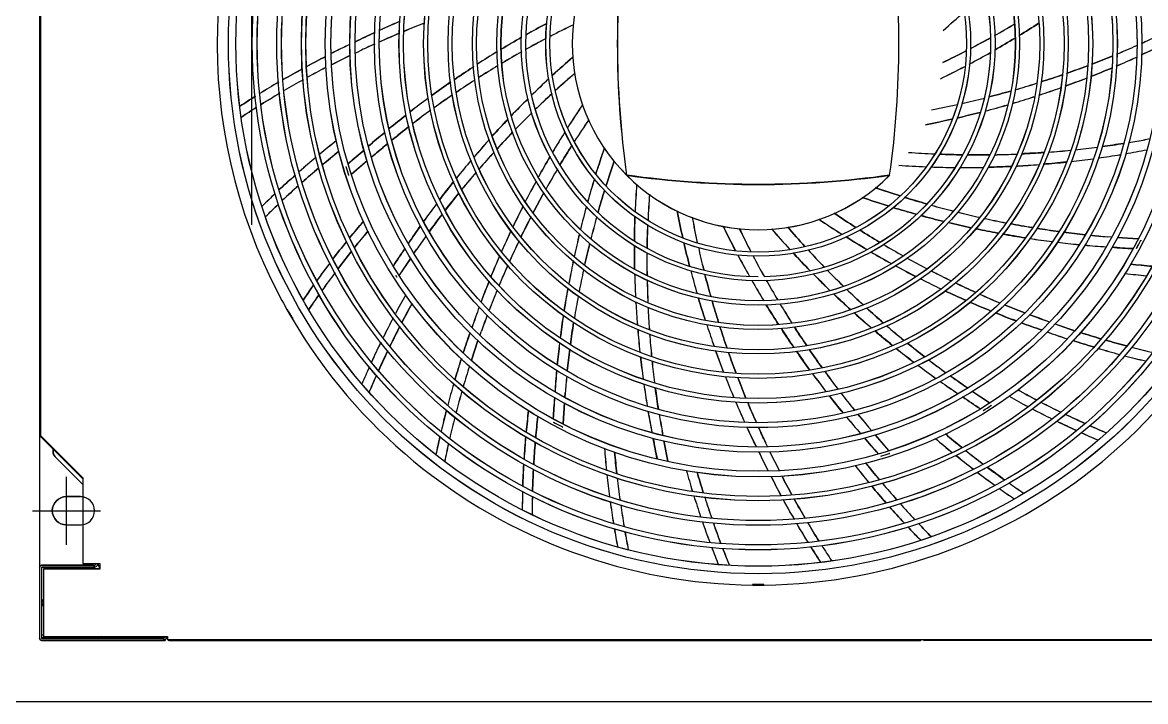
# Model space of a CAD drawing. Header units: millimetres. Extents: x 0 to 126150, y 0 to 89100.
# Drawn here: x 32251 to 32849, y 15995 to 16356 of the extents above; entities that cross this region are included whole.
import ezdxf

# ---------------------------------------------------------------- set-up
doc = ezdxf.new("R2010")
doc.units = ezdxf.units.MM
doc.header["$LTSCALE"] = 0.2
doc.layers.add('A_建築', color=8, linetype='Continuous')

msp = doc.modelspace()

# ---------------------------------------------------------------- linework, layer by layer
at = {"layer": 'A_建築', "lineweight": -3}
msp.add_lwpolyline([(32178.02, 16694.94), (32178.02, 15994.94), (33108.02, 15994.94), (33108.02, 16694.94)], close=True, dxfattribs=at)
for points in [[(32260.52, 16661.44), (32260.52, 16028.45)], [(32260.55, 16028.45), (32260.55, 16661.45)], [(32957.52, 16661.94), (32328.52, 16661.94), (32328.52, 16660.44), (32262.52, 16660.44), (32262.52, 16624.44), (32292.52, 16624.44), (32292.52, 16621.44), (32283.52, 16621.44), (32283.52, 16575.94), (32261.02, 16553.44), (32261.02, 16136.44), (32283.52, 16113.94), (32283.52, 16068.44), (32292.52, 16068.44), (32292.52, 16065.44), (32262.52, 16065.44), (32262.52, 16029.44), (32328.52, 16029.44), (32328.52, 16027.94), (32957.52, 16027.94)], [(32957.55, 16661.95), (32328.55, 16661.95), (32328.55, 16660.46), (32262.55, 16660.46), (32262.55, 16624.45), (32292.55, 16624.45), (32292.55, 16621.45), (32283.54, 16621.45), (32283.54, 16575.95), (32261.05, 16553.45), (32261.05, 16136.45), (32283.54, 16113.95), (32283.54, 16068.45), (32292.55, 16068.45), (32292.55, 16065.45), (32262.55, 16065.45), (32262.55, 16029.45), (32328.55, 16029.45), (32328.55, 16027.95), (32957.55, 16027.95)], [(32373.54, 16248.55), (32373.54, 16398.55)], [(32428.42, 16339.86), (32430.79, 16340.98)], [(32428.45, 16339.85), (32430.75, 16340.95)], [(32415.85, 16333.76), (32425.85, 16338.75)], [(32425.88, 16338.73), (32415.88, 16333.77)], [(32851.62, 16294.31), (32849.04, 16293.84)], [(32851.65, 16294.35), (32849.05, 16293.85)], [(32437.05, 16284.49), (32439.05, 16286.19)], [(32439.05, 16286.15), (32437.05, 16284.45)], [(32434.85, 16282.65), (32426.54, 16275.45)], [(32434.81, 16282.68), (32426.56, 16275.41)], [(32424.92, 16275.13), (32425.02, 16274.81)], [(32425.05, 16274.85), (32424.95, 16275.15)], [(32831.45, 16242.05), (32828.75, 16242.25)], [(32831.41, 16242.05), (32828.79, 16242.26)], [(32834.11, 16241.76), (32845.26, 16241.05)], [(32845.25, 16241.05), (32834.15, 16241.75)], [(32846.6, 16240.09), (32846.76, 16240.39)], [(32846.75, 16240.35), (32846.65, 16240.05)], [(32459.71, 16233.24), (32461.21, 16235.4)], [(32459.75, 16233.25), (32461.25, 16235.35)], [(32458.04, 16230.85), (32451.95, 16221.75)], [(32458, 16230.88), (32451.96, 16221.79)], [(32450.42, 16221.06), (32450.6, 16220.78)], [(32450.65, 16220.75), (32450.45, 16221.05)], [(32798.35, 16196.75), (32795.85, 16197.65)], [(32798.36, 16196.8), (32795.89, 16197.68)], [(32494.85, 16189.65), (32495.75, 16192.05)], [(32494.87, 16189.6), (32495.76, 16192.07)], [(32800.91, 16195.81), (32811.43, 16192.26)], [(32800.95, 16195.85), (32811.44, 16192.25)], [(32493.87, 16186.99), (32490.35, 16176.57)], [(32490.35, 16176.55), (32493.85, 16186.95)], [(32752.55, 16163.15), (32754.75, 16161.65)], [(32754.72, 16161.64), (32752.56, 16163.13)], [(32540.12, 16156.55), (32540.34, 16159.17)], [(32540.34, 16159.15), (32540.15, 16156.55)], [(32766.15, 16153.85), (32756.95, 16159.95)], [(32756.98, 16160), (32766.15, 16153.9)], [(32539.84, 16153.84), (32539.13, 16142.81)], [(32539.14, 16142.85), (32539.85, 16153.85)], [(32766.9, 16152.34), (32767.18, 16152.53)], [(32766.95, 16152.35), (32767.14, 16152.55)], [(32282.71, 16114.75), (32282.46, 16114.5), (32260.52, 16136.44)], [(32260.55, 16136.45), (32283.54, 16113.46)], [(32538.45, 16141.25), (32538.15, 16141.35)], [(32538.17, 16141.36), (32538.47, 16141.2)], [(32592.39, 16136.34), (32591.92, 16138.92)], [(32591.95, 16138.95), (32592.35, 16136.35)], [(32701.75, 16140.95), (32703.45, 16138.95)], [(32703.47, 16138.97), (32701.78, 16140.97)], [(32705.3, 16136.72), (32712.49, 16128.55)], [(32705.35, 16136.75), (32712.45, 16128.55)], [(32592.81, 16133.66), (32594.99, 16122.8)], [(32594.95, 16122.75), (32592.85, 16133.65)], [(32648.15, 16130.35), (32646.95, 16132.75)], [(32648.1, 16130.34), (32646.98, 16132.72)], [(32267.71, 16127.67), (32267.71, 16129.25)], [(32267.75, 16129.25), (32267.75, 16127.65)], [(32268.75, 16125.15), (32283.54, 16110.35)], [(32283.52, 16110.37), (32268.76, 16125.12)], [(32649.25, 16127.65), (32654.15, 16117.95)], [(32649.29, 16127.7), (32654.12, 16117.94)], [(32712.83, 16126.85), (32713.15, 16126.95)], [(32713.15, 16126.95), (32712.85, 16126.86)], [(32274.77, 16078.35), (32274.77, 16114.54)], [(32282.45, 16114.55), (32282.75, 16114.75)], [(32283.52, 16113.44), (32282.46, 16114.5)], [(32282.25, 16103.95), (32274.75, 16103.95)], [(32274.77, 16103.94), (32282.27, 16103.94)], [(32256.67, 16096.44), (32292.86, 16096.44)], [(32274.75, 16088.95), (32282.25, 16088.95)], [(32274.77, 16088.94), (32282.27, 16088.94)], [(32261.52, 16066.44), (32289.52, 16066.44), (32289.52, 16067.44), (32261.52, 16067.44)], [(32261.52, 16066.44), (32261.52, 16028.45)], [(32261.55, 16067.45), (32289.55, 16067.45), (32289.55, 16066.45), (32261.55, 16066.45), (32261.55, 16028.45), (32326.54, 16028.45), (32327.25, 16029.15)], [(32640.02, 16057.16), (32640.02, 16056.96)], [(32640.05, 16057.15), (32640.05, 16056.95)], [(32641.02, 16057.15), (32641.02, 16056.95)], [(32641.05, 16056.95), (32641.05, 16057.15)], [(32645.02, 16057.15), (32645.02, 16056.95)], [(32645.05, 16056.95), (32645.05, 16057.15)], [(32646.02, 16056.96), (32646.02, 16057.16)], [(32646.04, 16056.95), (32646.04, 16057.15)], [(32261.52, 16030.44), (32262.51, 16030.44)], [(32327.28, 16029.19), (32326.52, 16028.45), (32261.52, 16028.45)], [(32292.09, 16028.84), (32261.52, 16028.84)], [(32261.55, 16030.45), (32262.55, 16030.45)], [(32292.04, 16028.85), (32261.55, 16028.85)], [(32324.75, 16029.45), (32324.75, 16028.85), (32294.95, 16028.85)], [(32324.72, 16029.43), (32324.72, 16028.84), (32294.95, 16028.84)], [(32326.52, 16028.45), (32326.52, 16029.44)], [(32326.52, 16029.44), (32326.52, 16027.44)], [(32326.54, 16029.45), (32326.54, 16027.45)], [(32327.32, 16029.44), (32327.32, 16029.24)], [(32261.52, 16027.44), (32327.32, 16027.44), (32327.32, 16027.83)], [(32327.35, 16027.85), (32327.35, 16027.45), (32261.55, 16027.45)], [(32327.25, 16027.75), (32327.95, 16028.45), (32328.55, 16028.45)], [(32328.52, 16028.49), (32327.98, 16028.49)], [(32329.32, 16027.44), (32729.52, 16027.44), (32729.52, 16027.94)], [(32729.55, 16027.95), (32729.55, 16027.45), (32329.35, 16027.45)], [(32333.52, 16027.94), (32333.52, 16027.44)], [(32333.55, 16027.45), (32333.55, 16027.95)], [(32953.52, 16027.93), (32953.52, 16027.44), (32731.52, 16027.44), (32731.52, 16027.93)], [(33024.55, 16027.45), (32731.55, 16027.45), (32731.55, 16027.95)]]:
    msp.add_lwpolyline(points, dxfattribs=at)
for points in [[(32641.02, 16632.94, 0.561254), (32387.82, 16211.46)], [(32394.64, 16199.22, 3775570.7332), (32394.64, 16199.22)], [(32394.61, 16199.21, 1.684427), (32655.02, 16632.69)], [(32646.22, 16221.08, 154.826084), (32643.02, 16221.04)], [(32646.24, 16221.09, 154.851625), (32643.04, 16221.05)], [(32713.02, 16414.95, 2.414213), (32713.02, 16274.94)], [(32713.05, 16414.96, 2.414213), (32713.05, 16274.95)], [(32572.97, 16414.95, 0.070348), (32572.97, 16274.95)], [(32573.02, 16414.95, 0.07035), (32573.02, 16274.94)], [(32713.02, 16274.95, 0.070349), (32713.02, 16414.96)], [(32713.02, 16274.94, 0.07035), (32713.02, 16414.95)], [(32741.57, 16352.04, 0.007352), (32752.41, 16361.72)], [(32741.57, 16352.03, 0.007351), (32752.4, 16361.71)], [(32452.35, 16356.86, 0.006102), (32441.43, 16352.04)], [(32441.47, 16352.09, -0.006104), (32452.39, 16356.91, 0.006104)], [(32465.24, 16355.8, 0.005973), (32454.5, 16351.54)], [(32465.26, 16355.76, 0.005974), (32454.52, 16351.49)], [(32519.36, 16349.67, -0.006414), (32530.48, 16355.75, 0.006414)], [(32530.5, 16355.73, 0.006417), (32519.38, 16349.64)], [(32544.73, 16355.05, 0.007112), (32532.34, 16348.86)], [(32544.75, 16355, 0.007114), (32532.36, 16348.81)], [(32768.85, 16349.25, 0.006244), (32779.37, 16355.35)], [(32768.87, 16349.28, 0.006246), (32779.4, 16355.39)], [(32792.39, 16355.81, -0.006279), (32781.89, 16349.2, 0.006279)], [(32781.91, 16349.21, 0.006281), (32792.42, 16355.82)], [(32438.86, 16350.86, 0.00584), (32428.55, 16345.93)], [(32428.59, 16345.98, -0.005838), (32438.9, 16350.9, 0.005838)], [(32441.45, 16345.94, -0.005965), (32452.05, 16350.52, 0.005965)], [(32452.06, 16350.48, 0.005963), (32441.47, 16345.9)], [(32506.21, 16341.99, -0.006371), (32517.06, 16348.37, 0.006371)], [(32517.09, 16348.34, 0.006373), (32506.23, 16341.96)], [(32530.14, 16347.71, 0.006362), (32519.24, 16341.82)], [(32530.16, 16347.67, 0.006361), (32519.26, 16341.78)], [(32766.8, 16348.11, -0.006296), (32756.01, 16342.27, 0.006296)], [(32756.04, 16342.3, 0.006296), (32766.83, 16348.14)], [(32779.75, 16347.9, -0.006349), (32768.93, 16341.54, 0.006349)], [(32768.96, 16341.55, 0.006346), (32779.77, 16347.91)], [(32847.09, 16345.11, 0.004629), (32855.22, 16348.88)], [(32847.12, 16345.13, 0.004631), (32855.25, 16348.9)], [(32425.64, 16344.51, 0.011312), (32415.79, 16339.69)], [(32425.66, 16344.55, 0.011315), (32415.8, 16339.73)], [(32438.91, 16344.8, 0.004634), (32430.78, 16341.03)], [(32438.93, 16344.76, 0.004635), (32430.79, 16340.98)], [(32504.11, 16340.71, 0.006292), (32493.59, 16334.08)], [(32504.13, 16340.68, 0.006294), (32493.61, 16334.05)], [(32517.14, 16340.65, 0.006222), (32506.65, 16334.57)], [(32517.16, 16340.6, 0.006222), (32506.67, 16334.52)], [(32753.78, 16341.11, -0.007182), (32741.26, 16334.85, 0.007182)], [(32741.29, 16334.88, 0.007182), (32753.8, 16341.14)], [(32755.34, 16334.06, 0.006497), (32766.61, 16340.22)], [(32755.37, 16334.07, 0.006498), (32766.64, 16340.23)], [(32833.95, 16339.39, 0.005934), (32844.5, 16343.94)], [(32833.98, 16339.41, 0.005935), (32844.52, 16343.96)], [(32847.23, 16339.05, 0.005852), (32857.55, 16343.99)], [(32857.57, 16343.96, -0.005851), (32847.24, 16339.03, 0.005851)], [(32412.78, 16338.11, 0.005851), (32402.7, 16332.83)], [(32402.72, 16332.84, -0.005851), (32412.8, 16338.11, 0.005851)], [(32533.56, 16328.16, -0.00737), (32544.42, 16337.86, 0.00737)], [(32544.47, 16337.85, 0.007369), (32533.61, 16328.15)], [(32831.47, 16338.36, -0.005987), (32820.71, 16334.08, 0.005987)], [(32820.74, 16334.11, 0.005986), (32831.5, 16338.38)], [(32833.69, 16333.03, 0.006103), (32844.61, 16337.85)], [(32833.7, 16333, 0.006104), (32844.62, 16337.82)], [(32400.45, 16331.61, 0.006057), (32390.19, 16325.85)], [(32390.2, 16325.85, -0.006056), (32400.47, 16331.62, 0.006056)], [(32412.91, 16332.3, 0.005646), (32402.95, 16326.99)], [(32412.91, 16332.27, 0.005646), (32402.95, 16326.96)], [(32490.99, 16332.32, 0.005845), (32481.48, 16325.97)], [(32481.48, 16325.94, -0.005843), (32490.98, 16332.29, 0.005843)], [(32490.95, 16332.37, -0.000401), (32491.61, 16332.8, 0.000401)], [(32491.63, 16332.77, 0.000399), (32490.97, 16332.34)], [(32504.45, 16333.25, 0.006096), (32494.36, 16326.99)], [(32504.47, 16333.2, 0.006094), (32494.38, 16326.94)], [(32545.49, 16329.18, 0.007104), (32535.13, 16320)], [(32545.49, 16329.22, 0.007104), (32535.14, 16320.05)], [(32740.07, 16326.3, 0.007326), (32753, 16332.83)], [(32740.1, 16326.31, 0.007326), (32753.03, 16332.84)], [(32804.91, 16328.34, -0.006091), (32793.72, 16324.64, 0.006091)], [(32793.75, 16324.66, 0.006092), (32804.94, 16328.36)], [(32818.32, 16333.17, -0.006161), (32807.11, 16329.1, 0.006161)], [(32807.14, 16329.12, 0.006163), (32818.35, 16333.2)], [(32820.07, 16327.45, 0.00618), (32831.27, 16332)], [(32831.28, 16331.97, -0.006178), (32820.08, 16327.42, 0.006178)], [(32387.79, 16324.46, 0.006045), (32377.72, 16318.4)], [(32387.81, 16324.46, 0.006043), (32377.74, 16318.41)], [(32400.75, 16325.78, 0.00579), (32390.69, 16320.04)], [(32400.76, 16325.75, 0.005793), (32390.69, 16320.01)], [(32479.42, 16324.56, 0.006213), (32469.52, 16317.52)], [(32469.52, 16317.49, -0.006213), (32479.42, 16324.53, 0.006213)], [(32492.24, 16325.57, 0.00613), (32482.33, 16319.06)], [(32492.27, 16325.54, 0.00613), (32482.36, 16319.03)], [(32522.35, 16317.51, -0.006375), (32531.46, 16326.21, 0.006375)], [(32531.51, 16326.2, 0.006372), (32522.4, 16317.51)], [(32779.71, 16320.37, 0.006178), (32791.23, 16323.85)], [(32779.73, 16320.38, 0.00618), (32791.25, 16323.86)], [(32806.43, 16322.34, 0.006166), (32817.73, 16326.54)], [(32817.75, 16326.51, -0.006165), (32806.44, 16322.31, 0.006165)], [(32375.37, 16316.94, 0.005011), (32367.16, 16311.69)], [(32367.18, 16311.69, -0.005009), (32375.38, 16316.94, 0.005009)], [(32378.47, 16312.66, -0.005751), (32388.3, 16318.63, 0.005751)], [(32388.3, 16318.61, 0.005749), (32378.48, 16312.63)], [(32467.41, 16315.95, 0.006109), (32457.88, 16308.74)], [(32467.42, 16315.98, 0.006111), (32457.89, 16308.77)], [(32480.36, 16317.72, 0.006223), (32470.5, 16310.82)], [(32480.39, 16317.7, 0.006222), (32470.53, 16310.79)], [(32533.3, 16318.36, 0.006427), (32524.2, 16309.76)], [(32533.29, 16318.32, 0.006427), (32524.2, 16309.72)], [(32751.44, 16313.12, 0.006336), (32763.45, 16315.98)], [(32751.46, 16313.13, 0.006335), (32763.46, 16315.99)], [(32777.54, 16319.75, -0.006257), (32765.77, 16316.57, 0.006257)], [(32765.79, 16316.58, 0.006256), (32777.56, 16319.76)], [(32778.44, 16313.16, 0.006142), (32790.04, 16316.75)], [(32778.48, 16313.15, 0.006144), (32790.08, 16316.74)], [(32792.4, 16317.52, 0.000398), (32793.15, 16317.76)], [(32793.18, 16317.75, -0.000397), (32792.44, 16317.5, 0.000397)], [(32793.14, 16317.79, 0.005844), (32803.96, 16321.46)], [(32793.15, 16317.77, 0.005843), (32803.98, 16321.43)], [(32367.99, 16305.93, -0.0048), (32376.05, 16311.13, 0.0048)], [(32376.05, 16311.1, 0.0048), (32367.99, 16305.9)], [(32520.35, 16315.54, 0.006357), (32511.54, 16306.59)], [(32520.4, 16315.54, 0.006357), (32511.59, 16306.58)], [(32549.66, 16312.59, 0.0074), (32541.64, 16300.36)], [(32549.69, 16312.62, 0.007399), (32541.67, 16300.39)], [(32735.32, 16309.78, 0.007165), (32748.99, 16312.58)], [(32735.34, 16309.79, 0.007165), (32749.01, 16312.59)], [(32763.71, 16309.05, 0.00636), (32775.83, 16312.4)], [(32763.75, 16309.03, 0.006357), (32775.86, 16312.38)], [(32446.58, 16299.7, -0.005921), (32455.6, 16306.96, 0.005921)], [(32455.61, 16306.98, 0.005918), (32446.59, 16299.73)], [(32468.69, 16309.51, 0.006201), (32459.07, 16302.35)], [(32468.72, 16309.49, 0.0062), (32459.1, 16302.32)], [(32501.55, 16295.86, -0.006152), (32509.81, 16304.78, 0.006152)], [(32509.86, 16304.77, 0.006149), (32501.6, 16295.85)], [(32522.6, 16308.2, 0.006214), (32514.05, 16299.63)], [(32514.05, 16299.59, -0.006213), (32522.59, 16308.16, 0.006213)], [(32552.87, 16304.5, 0.007087), (32545.26, 16292.98)], [(32552.89, 16304.55, 0.007086), (32545.29, 16293.03)], [(32732.04, 16301.84, 0.007293), (32746.15, 16304.78)], [(32746.19, 16304.76, -0.007291), (32732.08, 16301.82, 0.007291)], [(32748.74, 16305.37, 0.006488), (32761.21, 16308.4)], [(32761.24, 16308.38, -0.006488), (32748.78, 16305.35, 0.006488)], [(32444.23, 16297.77, 0.005765), (32435.66, 16290.44)], [(32457.16, 16300.88, 0.006068), (32447.96, 16293.6)], [(32447.99, 16293.57, -0.006065), (32457.19, 16300.86, 0.006065)], [(32504.1, 16289.04, -0.00617), (32512.33, 16297.8, 0.00617)], [(32512.33, 16297.85, 0.006171), (32504.11, 16289.08)], [(32540.15, 16297.99, 0.006405), (32533.57, 16287.18)], [(32540.18, 16298.02, 0.006404), (32533.6, 16287.21)], [(32418.41, 16293.19, 0.005812), (32409.61, 16286.09)], [(32418.42, 16293.23, 0.005814), (32409.62, 16286.13)], [(32435.66, 16290.42, -0.005764), (32444.22, 16297.74, 0.005764)], [(32445.88, 16291.9, 0.004599), (32439.05, 16286.19)], [(32439.08, 16286.17, -0.004599), (32445.91, 16291.87, 0.004599)], [(32499.39, 16293.4, 0.005904), (32491.78, 16284.72)], [(32499.44, 16293.4, 0.005906), (32491.82, 16284.72)], [(32499.81, 16293.93, 0.00034), (32499.36, 16293.43)], [(32499.86, 16293.92, 0.000338), (32499.42, 16293.42)], [(32826.19, 16290.2, 0.005859), (32837.41, 16291.84)], [(32837.44, 16291.89, -0.00586), (32826.22, 16290.24, 0.00586)], [(32840.22, 16292.3, 0.004624), (32849.04, 16293.84)], [(32840.26, 16292.35, 0.004621), (32849.06, 16293.89)], [(32410.95, 16280.42, -0.005764), (32419.87, 16287.73, 0.005764)], [(32419.91, 16287.71, 0.005764), (32411, 16280.4)], [(32424.86, 16281.06, -0.011432), (32433.22, 16288.34, 0.011432)], [(32433.26, 16288.34, 0.011431), (32424.9, 16281.06)], [(32502.44, 16287.29, 0.00617), (32494.49, 16278.38)], [(32502.47, 16287.28, 0.006168), (32494.52, 16278.37)], [(32543.91, 16290.86, 0.006363), (32537.42, 16280.3)], [(32537.43, 16280.35, -0.006366), (32543.93, 16290.91, 0.006366)], [(32561.24, 16289.6, 0.007423), (32556.65, 16275.66)], [(32556.67, 16275.62, -0.007422), (32561.26, 16289.55, 0.007422)], [(32723.11, 16287.12, 0.007143), (32737, 16286.28)], [(32723.12, 16287.1, 0.007141), (32737, 16286.26)], [(32751.75, 16285.83, -0.006292), (32739.5, 16286.17, 0.006292)], [(32739.5, 16286.15, 0.006294), (32751.75, 16285.81)], [(32766.28, 16285.82, -0.0061), (32754.4, 16285.8, 0.0061)], [(32754.4, 16285.77, 0.006103), (32766.29, 16285.8)], [(32768.77, 16285.86, 0.006148), (32780.74, 16286.24)], [(32768.77, 16285.84, 0.006149), (32780.75, 16286.22)], [(32783.13, 16286.33, 0.006173), (32795.06, 16287.01)], [(32795.09, 16287.06, -0.006174), (32783.16, 16286.38, 0.006174)], [(32797.68, 16287.2, 0.006095), (32809.43, 16288.23)], [(32797.71, 16287.25, 0.006096), (32809.46, 16288.28)], [(32811.7, 16288.46, 0.006158), (32823.54, 16289.84)], [(32811.73, 16288.51, 0.006157), (32823.57, 16289.89)], [(32824.11, 16284.12, 0.006004), (32835.72, 16285.92)], [(32824.14, 16284.09, 0.006004), (32835.74, 16285.89)], [(32838.58, 16286.41, 0.005934), (32849.99, 16288.53)], [(32838.61, 16286.38, 0.005933), (32850.01, 16288.5)], [(32407.66, 16284.5, 0.006008), (32398.78, 16276.9)], [(32407.64, 16284.46, 0.006004), (32398.78, 16276.87)], [(32490.21, 16282.88, 0.00627), (32482.4, 16273.44)], [(32490.25, 16282.88, 0.006267), (32482.44, 16273.43)], [(32526.05, 16273.99, -0.006309), (32532.2, 16284.84, 0.006309)], [(32532.23, 16284.86, 0.00631), (32526.07, 16274.01)], [(32566.4, 16282.51, 0.007064), (32562.05, 16269.46)], [(32562.07, 16269.46, -0.007064), (32566.43, 16282.51, 0.007064)], [(32717.87, 16280.26, 0.007278), (32732.23, 16279.46)], [(32717.9, 16280.26, 0.007278), (32732.26, 16279.45)], [(32780.29, 16279.8, 0.000345), (32780.97, 16279.84)], [(32780.32, 16279.79, 0.000344), (32781, 16279.83)], [(32780.97, 16279.89, 0.005943), (32792.57, 16280.65)], [(32781, 16279.86, 0.005943), (32792.6, 16280.62)], [(32807.03, 16281.98, -0.006261), (32794.83, 16280.83, 0.006261)], [(32794.87, 16280.8, 0.006261), (32807.05, 16281.95)], [(32809.57, 16282.26, 0.006091), (32821.39, 16283.74)], [(32809.59, 16282.23, 0.006093), (32821.42, 16283.71)], [(32388.11, 16267.23, -0.005943), (32396.66, 16275, 0.005943)], [(32396.67, 16275.04, 0.005943), (32388.12, 16267.27)], [(32400.25, 16271.18, -0.005803), (32409.02, 16278.79, 0.005803)], [(32409.06, 16278.77, 0.005807), (32400.29, 16271.16)], [(32423.52, 16279.67, 0.005191), (32424.92, 16275.13)], [(32423.54, 16279.68, 0.003451), (32424.47, 16276.66)], [(32424.47, 16276.66, 0.001737), (32424.95, 16275.14)], [(32492.88, 16276.52, 0.006091), (32485.3, 16267.49)], [(32492.91, 16276.51, 0.006091), (32485.33, 16267.48)], [(32536.21, 16278.27, 0.006248), (32530.14, 16267.72)], [(32536.23, 16278.32, 0.006248), (32530.16, 16267.77)], [(32573.01, 16274.94, 0.07035), (32713.02, 16274.94)], [(32713.05, 16274.98, -0.070348), (32573.04, 16274.98, 0.070348)], [(32734.89, 16279.35, 0.006501), (32747.74, 16279.05)], [(32734.93, 16279.35, 0.006499), (32747.77, 16279.05)], [(32750.25, 16279.04, 0.006414), (32762.93, 16279.13)], [(32750.29, 16279.03, 0.006412), (32762.96, 16279.13)], [(32777.87, 16279.67, -0.006274), (32765.47, 16279.19, 0.006274)], [(32765.51, 16279.19, 0.006275), (32777.9, 16279.67)], [(32398.14, 16269.29, 0.005659), (32389.8, 16261.64)], [(32398.18, 16269.28, 0.00566), (32389.85, 16261.62)], [(32473.51, 16262.07, -0.006152), (32480.9, 16271.57, 0.006152)], [(32480.93, 16271.56, 0.00615), (32473.55, 16262.07)], [(32524.8, 16271.7, 0.006257), (32519.03, 16260.76)], [(32524.82, 16271.73, 0.006257), (32519.06, 16260.79)], [(32555.84, 16273.05, 0.006457), (32552.26, 16260.8)], [(32555.86, 16273.01, 0.006458), (32552.28, 16260.76)], [(32578.34, 16270.06, 0.007306), (32577.53, 16255.65)], [(32578.36, 16270.03, 0.007304), (32577.55, 16255.62)], [(32705.45, 16268.32, 0.007111), (32718.59, 16263.94)], [(32718.63, 16263.95, -0.007112), (32705.49, 16268.34, 0.007112)], [(32385.96, 16265.22, 0.004965), (32379, 16258.53)], [(32385.98, 16265.26, 0.004966), (32379.02, 16258.57)], [(32476.47, 16256.38, -0.006004), (32483.67, 16265.49, 0.006004)], [(32483.71, 16265.48, 0.006005), (32476.5, 16256.37)], [(32528.98, 16265.62, 0.006171), (32523.3, 16255.03)], [(32523.32, 16255.08, -0.00617), (32529, 16265.67, 0.00617)], [(32561.28, 16267.04, 0.00631), (32557.77, 16255.26)], [(32557.79, 16255.26, -0.00631), (32561.31, 16267.04, 0.00631)], [(32585.17, 16264.84, 0.007078), (32584.34, 16251.08)], [(32585.21, 16264.89, 0.007077), (32584.38, 16251.12)], [(32712.26, 16258.58, -0.007413), (32698.35, 16263.17, 0.007413)], [(32698.37, 16263.17, 0.007414), (32712.29, 16258.58)], [(32720.96, 16263.19, 0.006274), (32732.67, 16259.7)], [(32732.72, 16259.71, -0.006274), (32721.01, 16263.2, 0.006274)], [(32380.76, 16252.92, -0.004765), (32387.6, 16259.55, 0.004765)], [(32387.64, 16259.53, 0.004764), (32380.8, 16252.9)], [(32471.88, 16259.92, 0.006), (32464.95, 16250.45)], [(32471.92, 16259.91, 0.005996), (32465, 16250.44)], [(32517.67, 16257.99, 0.005857), (32512.6, 16247.72)], [(32512.62, 16247.67, -0.005856), (32517.69, 16257.94, 0.005856)], [(32517.61, 16257.97, -0.000358), (32517.93, 16258.6, 0.000358)], [(32517.96, 16258.64, 0.000358), (32517.64, 16258)], [(32551.58, 16258.34, 0.006347), (32548.43, 16246.2)], [(32551.6, 16258.3, 0.006349), (32548.44, 16246.15)], [(32599.91, 16255.92, 0.007339), (32602.88, 16241.72)], [(32602.88, 16241.72, -0.007339), (32599.92, 16255.92, 0.007339)], [(32727.21, 16254.16, -0.006528), (32714.83, 16257.79, 0.006528)], [(32714.85, 16257.79, 0.006529), (32727.23, 16254.16)], [(32735.15, 16259, 0.006162), (32746.75, 16255.91)], [(32735.2, 16259.01, 0.006161), (32746.79, 16255.92)], [(32432.89, 16250.49, 0.005947), (32425.48, 16241.61)], [(32425.48, 16241.57, -0.005947), (32432.89, 16250.45, 0.005947)], [(32467.97, 16245.02, -0.005873), (32474.75, 16254.14, 0.005873)], [(32474.78, 16254.13, 0.00587), (32468, 16245.01)], [(32516.78, 16242.19, -0.006183), (32522.15, 16252.88, 0.006183)], [(32522.2, 16252.9, 0.006179), (32516.82, 16242.22)], [(32557.08, 16252.83, 0.006281), (32553.94, 16241)], [(32557.1, 16252.82, 0.006279), (32553.96, 16241)], [(32577.42, 16252.97, 0.006533), (32577.13, 16240.07)], [(32577.15, 16240.03, -0.006536), (32577.44, 16252.95, 0.006536)], [(32607.87, 16252.63, 0.007086), (32610.63, 16239.1)], [(32607.88, 16252.58, 0.007086), (32610.64, 16239.05)], [(32675.31, 16251.56, 0.007409), (32687.56, 16243.54)], [(32675.34, 16251.61, 0.00741), (32687.59, 16243.59)], [(32695.02, 16247.15, -0.007121), (32683.45, 16254.8, 0.007121)], [(32683.46, 16254.8, 0.007119), (32695.03, 16247.15)], [(32741.97, 16250.3, -0.006467), (32729.59, 16253.51, 0.006467)], [(32729.61, 16253.5, 0.006468), (32741.99, 16250.29)], [(32749.37, 16255.26, 0.006056), (32760.85, 16252.57)], [(32749.41, 16255.27, 0.006056), (32760.89, 16252.58)], [(32763.21, 16252.01, 0.006205), (32774.97, 16249.57)], [(32763.26, 16252.05, 0.006204), (32775.01, 16249.61)], [(32435.4, 16245.33, 0.005717), (32428.14, 16236.5)], [(32428.19, 16236.5, -0.005716), (32435.45, 16245.33, 0.005716)], [(32456.8, 16238.65, -0.005838), (32463.26, 16248.06, 0.005838)], [(32463.3, 16248.05, 0.005838), (32456.84, 16238.64)], [(32511.53, 16245.47, 0.006217), (32506.47, 16234.42)], [(32506.49, 16234.37, -0.006218), (32511.55, 16245.42, 0.006218)], [(32584.23, 16248.52, 0.006277), (32583.89, 16236.3)], [(32583.92, 16236.33, -0.006279), (32584.27, 16248.56, 0.006279)], [(32624.39, 16247.86, 0.007392), (32630.97, 16234.82)], [(32630.98, 16234.78, -0.007392), (32624.4, 16247.82, 0.007392)], [(32632.95, 16246.64, 0.007156), (32639.18, 16234.17)], [(32632.96, 16246.68, 0.007156), (32639.19, 16234.21)], [(32650.11, 16246.4, 0.007398), (32659.85, 16235.49)], [(32650.14, 16246.43, 0.007396), (32659.88, 16235.53)], [(32667.92, 16237.01, -0.007121), (32658.72, 16247.39, 0.007121)], [(32658.74, 16247.42, 0.007121), (32667.94, 16237.03)], [(32707.52, 16239.41, -0.006274), (32697.12, 16245.82, 0.006274)], [(32697.13, 16245.82, 0.006275), (32707.54, 16239.41)], [(32756.29, 16247, -0.00627), (32744.2, 16249.75, 0.00627)], [(32744.22, 16249.75, 0.006269), (32756.31, 16247)], [(32759.43, 16246.34, -0.000353), (32758.74, 16246.48, 0.000353)], [(32758.76, 16246.48, 0.000353), (32759.45, 16246.34)], [(32770.61, 16244.16, -0.005838), (32759.41, 16246.39, 0.005838)], [(32759.45, 16246.37, 0.005839), (32770.65, 16244.14)], [(32788.91, 16247.07, -0.006148), (32777.2, 16249.14, 0.006148)], [(32777.25, 16249.18, 0.006145), (32788.96, 16247.11)], [(32802.98, 16244.98, -0.006004), (32791.49, 16246.66, 0.006004)], [(32791.54, 16246.7, 0.006005), (32803.03, 16245.01)], [(32817.14, 16243.29, -0.006035), (32805.54, 16244.64, 0.006035)], [(32805.6, 16244.68, 0.006033), (32817.19, 16243.33)], [(32416.64, 16230.38, -0.006017), (32423.87, 16239.58, 0.006017)], [(32423.87, 16239.62, 0.006016), (32416.65, 16230.43)], [(32466.19, 16242.55, 0.004507), (32461.18, 16235.41)], [(32466.22, 16242.54, 0.004509), (32461.21, 16235.4)], [(32515.73, 16240.03, 0.006235), (32510.63, 16229.1)], [(32515.77, 16240.05, 0.006234), (32510.67, 16229.12)], [(32547.83, 16243.74, 0.006276), (32545.08, 16231.64)], [(32547.85, 16243.7, 0.006274), (32545.1, 16231.61)], [(32553.35, 16238.66, 0.006089), (32550.65, 16227.11)], [(32550.67, 16227.11, -0.006087), (32553.38, 16238.65, 0.006087)], [(32606.53, 16226.56, -0.006567), (32603.46, 16239.17, 0.006567)], [(32603.46, 16239.17, 0.006565), (32606.52, 16226.56)], [(32700.94, 16235.35, -0.006571), (32689.84, 16242.1, 0.006571)], [(32689.88, 16242.15, 0.00657), (32700.97, 16235.4)], [(32709.68, 16238.12, 0.006257), (32720.25, 16232.05)], [(32709.7, 16238.12, 0.006258), (32720.26, 16232.05)], [(32785.14, 16241.66, -0.006214), (32773.16, 16243.69, 0.006214)], [(32773.21, 16243.67, 0.006212), (32785.18, 16241.64)], [(32787.52, 16241.3, 0.006244), (32799.62, 16239.62)], [(32787.56, 16241.27, 0.006245), (32799.66, 16239.6)], [(32802.34, 16239.29, 0.005908), (32813.82, 16238.05)], [(32802.38, 16239.27, 0.005911), (32813.87, 16238.02)], [(32819.97, 16243, 0.004551), (32828.74, 16242.22)], [(32820.02, 16243.04, 0.004554), (32828.8, 16242.26)], [(32844.38, 16235.89, 0.00519), (32846.6, 16240.09)], [(32844.41, 16235.9, 0.005188), (32846.63, 16240.1)], [(32426.57, 16234.53, 0.005858), (32419.39, 16225.28)], [(32419.44, 16225.28, -0.005856), (32426.62, 16234.53, 0.005856)], [(32448.84, 16226.76, -0.011511), (32455.08, 16236.02, 0.011511)], [(32455.1, 16236.04, 0.011512), (32448.87, 16226.78)], [(32505.46, 16232.13, 0.006247), (32500.71, 16220.87)], [(32500.73, 16220.83, -0.006248), (32505.48, 16232.09, 0.006248)], [(32577.11, 16237.67, 0.006426), (32577.21, 16224.97)], [(32577.23, 16224.94, -0.006423), (32577.13, 16237.64, 0.006423)], [(32583.85, 16233.59, 0.006123), (32583.87, 16221.66)], [(32583.91, 16221.7, -0.006126), (32583.89, 16233.63, 0.006126)], [(32611.2, 16236.56, 0.006263), (32614.02, 16224.7)], [(32611.2, 16236.52, 0.006266), (32614.03, 16224.65)], [(32632.17, 16232.56, 0.006577), (32638.41, 16221.15)], [(32632.18, 16232.52, 0.006576), (32638.41, 16221.12)], [(32640.35, 16231.99, 0.006289), (32646.17, 16221.21)], [(32661.7, 16233.49, 0.00648), (32670.55, 16224.23)], [(32670.57, 16224.27, -0.00648), (32661.73, 16233.53, 0.00648)], [(32669.6, 16235.18, 0.006296), (32678.02, 16226.27)], [(32669.62, 16235.21, 0.006297), (32678.04, 16226.29)], [(32703.05, 16234.11, 0.006323), (32713.92, 16227.95)], [(32703.08, 16234.16, 0.006326), (32713.96, 16227.99)], [(32816.72, 16237.78, 0.005882), (32828.19, 16236.88)], [(32816.77, 16237.75, 0.005882), (32828.23, 16236.85)], [(32831.39, 16236.64, 0.011569), (32842.58, 16235.87)], [(32842.62, 16235.9, -0.011568), (32831.43, 16236.67, 0.011568)], [(32414.92, 16228.17, 0.005895), (32408.11, 16218.95)], [(32414.92, 16228.13, 0.005895), (32408.11, 16218.91)], [(32509.71, 16227.04, 0.006078), (32505.05, 16216.24)], [(32509.75, 16227.07, 0.00608), (32505.09, 16216.27)], [(32544.45, 16228.51, 0.005879), (32542.2, 16217.24)], [(32544.49, 16228.49, 0.005877), (32542.24, 16217.21)], [(32544.58, 16229.28, 0.000395), (32544.42, 16228.52)], [(32544.44, 16228.48, -0.000397), (32544.6, 16229.24, 0.000397)], [(32640.33, 16231.95, 0.006288), (32646.16, 16221.18)], [(32716.17, 16226.72, 0.006213), (32727.03, 16220.99)], [(32716.2, 16226.77, 0.006213), (32727.06, 16221.04)], [(32722.35, 16230.89, 0.006157), (32732.92, 16225.22)], [(32722.36, 16230.89, 0.006158), (32732.93, 16225.22)], [(32841.21, 16227.66, 0.005806), (32852.77, 16226.51)], [(32852.81, 16226.49, -0.005808), (32841.25, 16227.64, 0.005808)], [(32417.76, 16223.12, 0.005817), (32410.89, 16213.73)], [(32417.81, 16223.12, 0.005816), (32410.94, 16213.73)], [(32450.1, 16221.56, 0.000645), (32450.42, 16221.06)], [(32450.45, 16221.07, -0.000646), (32450.13, 16221.57, 0.000646)], [(32550.07, 16224.54, 0.0061), (32547.68, 16212.98)], [(32550.09, 16224.56, 0.006102), (32547.7, 16213)], [(32577.27, 16222.5, 0.006216), (32577.73, 16210.22)], [(32577.29, 16222.47, 0.006218), (32577.75, 16210.19)], [(32607.12, 16224.26, 0.006456), (32610.52, 16211.96)], [(32607.13, 16224.26, 0.006453), (32610.52, 16211.96)], [(32614.67, 16222.15, 0.006142), (32617.78, 16210.6)], [(32617.79, 16210.56, -0.006139), (32614.68, 16222.1, 0.006139)], [(32672.45, 16222.3, 0.00624), (32681.24, 16213.65)], [(32681.26, 16213.69, -0.00624), (32672.47, 16222.34, 0.00624)], [(32688.45, 16215.83, -0.006309), (32679.74, 16224.5, 0.006309)], [(32679.76, 16224.52, 0.006308), (32688.47, 16215.85)], [(32735.11, 16224.12, 0.006109), (32745.67, 16218.8)], [(32735.16, 16224.07, 0.006105), (32745.71, 16218.76)], [(32838.38, 16222.7, 0.005806), (32849.61, 16221.5)], [(32838.42, 16222.7, 0.005808), (32849.65, 16221.5)], [(32406.36, 16216.51, 0.005), (32400.8, 16208.53)], [(32400.8, 16208.49, -0.005), (32406.36, 16216.46, 0.005)], [(32499.77, 16218.55, 0.006071), (32495.48, 16207.47)], [(32495.5, 16207.43, -0.006074), (32499.79, 16218.5, 0.006074)], [(32541.76, 16214.83, 0.006241), (32539.72, 16202.8)], [(32539.76, 16202.77, -0.00624), (32541.8, 16214.81, 0.00624)], [(32583.92, 16219.15, 0.006129), (32584.3, 16207.22)], [(32583.96, 16219.19, 0.006131), (32584.33, 16207.26)], [(32639.62, 16219.02, 0.006377), (32646.01, 16208.15)], [(32639.63, 16218.98, 0.006375), (32646.01, 16208.12)], [(32647.36, 16219.03, 0.006196), (32653.41, 16208.59)], [(32647.37, 16219.07, 0.006199), (32653.43, 16208.62)], [(32698.86, 16206.01, -0.006179), (32690.08, 16214.25, 0.006179)], [(32690.11, 16214.27, 0.006178), (32698.88, 16206.03)], [(32729.93, 16219.52, -0.000397), (32729.23, 16219.87, 0.000397)], [(32729.26, 16219.92, 0.000396), (32729.96, 16219.57)], [(32729.95, 16219.6, 0.005956), (32740.4, 16214.44)], [(32729.97, 16219.59, 0.005959), (32740.42, 16214.44)], [(32758.82, 16212.63, -0.006165), (32748.01, 16217.67, 0.006165)], [(32748.05, 16217.62, 0.006165), (32758.86, 16212.58)], [(32387.82, 16211.46, 0.012156), (32394.61, 16199.21)], [(32409.31, 16211.49, 0.004812), (32403.84, 16203.57)], [(32403.89, 16203.58, -0.004813), (32409.36, 16211.5, 0.004813)], [(32455.4, 16211.39, 0.005906), (32449.91, 16201.31)], [(32455.42, 16211.38, 0.005908), (32449.92, 16201.3)], [(32504.04, 16213.81, 0.00593), (32499.81, 16203.14)], [(32504.08, 16213.83, 0.00593), (32499.85, 16203.16)], [(32547.21, 16210.57, 0.006078), (32545.17, 16198.99)], [(32547.23, 16210.59, 0.006082), (32545.19, 16199)], [(32611.26, 16209.46, 0.006218), (32614.89, 16197.72)], [(32614.9, 16197.72, -0.006218), (32611.26, 16209.45, 0.006218)], [(32618.46, 16208.24, 0.00618), (32621.94, 16196.71)], [(32621.95, 16196.67, -0.006178), (32618.47, 16208.19, 0.006178)], [(32683.25, 16211.73, 0.006235), (32692.29, 16203.36)], [(32692.32, 16203.4, -0.006235), (32683.27, 16211.77, 0.006235)], [(32753.52, 16208.4, -0.006231), (32742.44, 16213.47, 0.006231)], [(32742.46, 16213.47, 0.006229), (32753.54, 16208.39)], [(32760.84, 16211.72, 0.006069), (32771.63, 16207.07)], [(32760.88, 16211.68, 0.006069), (32771.66, 16207.03)], [(32392.29, 16203.65, 0.005212), (32395.29, 16198.45)], [(32392.32, 16203.66, 0.00521), (32395.32, 16198.46)], [(32453.41, 16196.68, -0.00569), (32458.78, 16206.71, 0.00569)], [(32458.82, 16206.73, 0.00569), (32453.45, 16196.7)], [(32494.51, 16204.86, 0.005879), (32490.68, 16194.03)], [(32494.53, 16204.82, 0.005877), (32490.7, 16193.98)], [(32577.88, 16207.51, 0.000278), (32577.91, 16206.96)], [(32577.93, 16206.93, -0.000279), (32577.9, 16207.48, 0.000279)], [(32577.94, 16206.97, 0.005875), (32578.69, 16195.5)], [(32577.99, 16206.93, 0.005873), (32578.73, 16195.47)], [(32584.37, 16204.83, 0.00617), (32585.05, 16192.91)], [(32584.4, 16204.83, 0.006171), (32585.09, 16192.91)], [(32647.36, 16205.92, 0.006162), (32653.85, 16195.61)], [(32653.86, 16195.57, -0.006165), (32647.37, 16205.88, 0.006165)], [(32654.73, 16206.4, 0.006122), (32661.01, 16196.27)], [(32654.74, 16206.44, 0.00612), (32661.03, 16196.31)], [(32700.64, 16204.42, 0.006279), (32709.71, 16196.34)], [(32709.74, 16196.29, -0.006279), (32700.67, 16204.38, 0.006279)], [(32766.93, 16202.69, -0.006056), (32756.02, 16207.3, 0.006056)], [(32756.04, 16207.29, 0.006057), (32766.95, 16202.69)], [(32784.86, 16201.78, -0.005982), (32774.1, 16206.04, 0.005982)], [(32774.14, 16206, 0.005985), (32784.9, 16201.73)], [(32448.72, 16199.05, 0.006053), (32443.39, 16188.56)], [(32448.73, 16199.04, 0.006052), (32443.4, 16188.55)], [(32498.77, 16200.42, 0.004603), (32495.71, 16192.05)], [(32498.82, 16200.44, 0.004604), (32495.76, 16192.08)], [(32539.33, 16200.25, 0.006083), (32537.7, 16188.47)], [(32537.74, 16188.44, -0.006083), (32539.37, 16200.23, 0.006083)], [(32543.05, 16184.78, -0.006144), (32544.77, 16196.55, 0.006144)], [(32544.79, 16196.56, 0.006144), (32543.07, 16184.8)], [(32694.12, 16201.72, 0.00029), (32694.55, 16201.34)], [(32694.58, 16201.37, -0.000292), (32694.14, 16201.76, 0.000292)], [(32694.57, 16201.36, 0.005841), (32703.15, 16193.82)], [(32694.6, 16201.4, 0.005838), (32703.18, 16193.87)], [(32780.46, 16197.41, -0.006069), (32769.39, 16201.7, 0.006069)], [(32769.41, 16201.69, 0.006071), (32780.49, 16197.4)], [(32793.87, 16192.62, -0.005799), (32783.18, 16196.4, 0.005799)], [(32783.2, 16196.4, 0.0058), (32793.89, 16192.62)], [(32795.84, 16197.72, -0.004564), (32787.55, 16200.75, 0.004564)], [(32787.59, 16200.71, 0.004568), (32795.89, 16197.68)], [(32447.03, 16184.02, -0.00583), (32452.25, 16194.45, 0.00583)], [(32452.29, 16194.46, 0.00583), (32447.07, 16184.03)], [(32486.04, 16180.53, -0.011559), (32489.68, 16191.13, 0.011559)], [(32489.7, 16191.14, 0.011558), (32486.05, 16180.54)], [(32578.88, 16193.03, 0.006234), (32580.03, 16180.89)], [(32578.93, 16192.99, 0.006231), (32580.08, 16180.86)], [(32585.23, 16190.5, 0.006192), (32586.27, 16178.56)], [(32585.26, 16190.5, 0.006195), (32586.3, 16178.55)], [(32615.6, 16195.54, 0.000388), (32615.84, 16194.81)], [(32615.6, 16195.54, 0.000388), (32615.84, 16194.82)], [(32615.86, 16194.84, 0.00586), (32619.54, 16183.99)], [(32615.87, 16194.82, 0.005859), (32619.55, 16183.97)], [(32626.45, 16182.92, -0.006209), (32622.68, 16194.33, 0.006209)], [(32622.69, 16194.36, 0.006206), (32626.46, 16182.96)], [(32655.21, 16193.53, 0.000386), (32655.62, 16192.9)], [(32655.63, 16192.85, -0.000388), (32655.21, 16193.5, 0.000388)], [(32662.04, 16183.26, -0.005921), (32655.61, 16192.89, 0.005921)], [(32655.65, 16192.91, 0.005923), (32662.08, 16183.28)], [(32668.82, 16184.34, -0.006078), (32662.36, 16194.17, 0.006078)], [(32662.4, 16194.16, 0.006078), (32668.85, 16184.33)], [(32705.1, 16192.16, 0.00627), (32714.55, 16184.35)], [(32714.58, 16184.39, -0.00627), (32705.13, 16192.21, 0.00627)], [(32711.39, 16194.89, 0.00614), (32720.49, 16187.25)], [(32711.41, 16194.84, 0.006139), (32720.51, 16187.2)], [(32796.86, 16191.61, 0.011741), (32807.63, 16187.91)], [(32796.9, 16191.58, 0.011742), (32807.67, 16187.88)], [(32814.62, 16191.21, 0.005663), (32825.46, 16187.92)], [(32825.51, 16187.92, -0.005664), (32814.67, 16191.22, 0.005664)], [(32442.18, 16186.1, 0.006004), (32437.21, 16175.54)], [(32437.22, 16175.53, -0.006004), (32442.2, 16186.09, 0.006004)], [(32537.34, 16185.58, 0.00598), (32536.09, 16173.95)], [(32536.13, 16173.93, -0.005978), (32537.38, 16185.55, 0.005978)], [(32722.43, 16185.67, 0.006137), (32731.74, 16178.31)], [(32731.77, 16178.26, -0.006135), (32722.45, 16185.62, 0.006135)], [(32821.49, 16183.59, -0.005821), (32810.69, 16186.96, 0.005821)], [(32810.71, 16186.95, 0.005821), (32821.51, 16183.58)], [(32827.94, 16187.2, 0.005805), (32839.14, 16184.13)], [(32839.19, 16184.14, -0.005808), (32827.99, 16187.21, 0.005808)], [(32440.98, 16171.1, -0.005751), (32445.83, 16181.53, 0.005751)], [(32445.87, 16181.54, 0.005748), (32441.02, 16171.12)], [(32541.39, 16170.83, -0.005991), (32542.73, 16182.35, 0.005991)], [(32542.75, 16182.37, 0.005992), (32541.41, 16170.85)], [(32580.29, 16178.5, 0.006192), (32581.79, 16166.48)], [(32580.34, 16178.47, 0.006192), (32581.84, 16166.45)], [(32624.6, 16170.26, -0.006226), (32620.36, 16181.67, 0.006226)], [(32620.37, 16181.65, 0.006225), (32624.61, 16170.24)], [(32627.25, 16180.66, 0.006084), (32631.28, 16169.6)], [(32631.27, 16169.56, -0.006083), (32627.25, 16180.62, 0.006083)], [(32670.41, 16171.42, -0.006209), (32663.38, 16181.32, 0.006209)], [(32663.41, 16181.34, 0.006209), (32670.44, 16171.44)], [(32677.09, 16172.46, -0.006152), (32670.26, 16182.21, 0.006152)], [(32670.3, 16182.2, 0.006153), (32677.13, 16172.44)], [(32716.36, 16182.89, 0.006161), (32725.87, 16175.49)], [(32716.39, 16182.93, 0.006161), (32725.9, 16175.53)], [(32823.95, 16182.86, 0.006152), (32835.46, 16179.62)], [(32823.97, 16182.85, 0.006149), (32835.48, 16179.62)], [(32838.05, 16178.94, 0.005908), (32849.2, 16176.16)], [(32838.07, 16178.93, 0.005908), (32849.22, 16176.15)], [(32841.74, 16183.46, 0.005769), (32852.95, 16180.73)], [(32841.78, 16183.47, 0.005773), (32853, 16180.74)], [(32436.05, 16172.99, 0.004979), (32432.17, 16164.12)], [(32436.06, 16172.97, 0.004979), (32432.18, 16164.11)], [(32485.07, 16177.37, 0.005887), (32481.65, 16166.45)], [(32481.68, 16166.41, -0.005886), (32485.09, 16177.33, 0.005886)], [(32489.3, 16173.36, 0.005685), (32485.99, 16162.48)], [(32489.32, 16173.35, 0.005686), (32486.01, 16162.47)], [(32586.52, 16176.15, 0.006021), (32587.87, 16164.58)], [(32586.55, 16176.15, 0.006021), (32587.9, 16164.58)], [(32728.06, 16173.84, 0.006066), (32737.64, 16166.84)], [(32728.09, 16173.88, 0.006065), (32737.66, 16166.88)], [(32733.83, 16176.71, 0.005852), (32742.92, 16169.95)], [(32733.85, 16176.66, 0.005856), (32742.94, 16169.9)], [(32435.99, 16159.64, -0.004795), (32439.79, 16168.44, 0.004795)], [(32439.83, 16168.46, 0.004799), (32436.02, 16159.65)], [(32535.82, 16171.11, 0.005888), (32534.92, 16159.63)], [(32534.97, 16159.61, -0.005886), (32535.86, 16171.08, 0.005886)], [(32541.11, 16168.09, 0.004634), (32540.32, 16159.15)], [(32541.13, 16168.1, 0.004636), (32540.34, 16159.17)], [(32625.58, 16167.75, 0.00613), (32630.1, 16156.65)], [(32625.59, 16167.73, 0.006128), (32630.11, 16156.63)], [(32632.12, 16167.38, 0.006156), (32636.52, 16156.31)], [(32636.52, 16156.27, -0.006157), (32632.12, 16167.34, 0.006157)], [(32671.96, 16169.31, 0.006209), (32679.29, 16159.63)], [(32671.99, 16169.33, 0.006207), (32679.32, 16159.65)], [(32678.46, 16170.57, 0.006052), (32685.45, 16161.18)], [(32678.49, 16170.55, 0.006053), (32685.49, 16161.16)], [(32745.24, 16168.28, 0.004628), (32752.56, 16163.13)], [(32752.59, 16163.08, -0.004625), (32745.26, 16168.23, 0.004625)], [(32480.92, 16163.99, 0.006039), (32477.75, 16152.69)], [(32480.95, 16163.95, 0.006039), (32477.77, 16152.65)], [(32582.16, 16163.83, 0.005998), (32583.96, 16152.24)], [(32582.21, 16163.8, 0.006), (32584.01, 16152.2)], [(32589.92, 16150.39, -0.005943), (32588.24, 16161.77, 0.005943)], [(32588.27, 16161.77, 0.005945), (32589.95, 16150.38)], [(32740.04, 16165.14, 0.005762), (32749.33, 16158.76)], [(32740.07, 16165.18, 0.005764), (32749.36, 16158.8)], [(32791.21, 16155.42, -0.005598), (32781.35, 16160.7, 0.005598)], [(32781.39, 16160.66, 0.005599), (32791.26, 16155.37)], [(32485.28, 16160.05, 0.005829), (32482.2, 16148.81)], [(32485.31, 16160.04, 0.005829), (32482.23, 16148.79)], [(32534.73, 16156.66, 0.011569), (32533.96, 16145.47)], [(32534, 16145.47, -0.011568), (32534.77, 16156.66, 0.011568)], [(32631.09, 16154.3, 0.006069), (32635.89, 16143.44)], [(32631.1, 16154.27, 0.006068), (32635.9, 16143.42)], [(32688.19, 16148.5, -0.005917), (32680.94, 16157.52, 0.005917)], [(32680.97, 16157.54, 0.005916), (32688.23, 16148.52)], [(32687.04, 16159.11, 0.005965), (32694.2, 16150.06)], [(32687.08, 16159.09, 0.005964), (32694.24, 16150.04)], [(32761.29, 16150.65, -0.011716), (32751.86, 16157, 0.011716)], [(32751.9, 16157.04, 0.011714), (32761.33, 16150.69)], [(32776.58, 16157.32, 0.005916), (32786.67, 16151.82)], [(32776.62, 16157.32, 0.005912), (32786.71, 16151.82)], [(32477.03, 16149.98, 0.005953), (32474.23, 16138.75)], [(32477.05, 16149.94, 0.005952), (32474.26, 16138.71)], [(32520.79, 16149.72, 0.00589), (32519.57, 16138.33)], [(32519.59, 16138.33, -0.005891), (32520.81, 16149.72, 0.005891)], [(32584.48, 16149.18, 0.005839), (32586.57, 16137.95)], [(32586.62, 16137.91, -0.005838), (32584.53, 16149.14, 0.005838)], [(32642.12, 16143.22, -0.006043), (32637.48, 16153.95, 0.006043)], [(32637.49, 16153.99, 0.006045), (32642.13, 16143.25)], [(32762.88, 16149.81, 0.005191), (32766.9, 16152.35)], [(32762.9, 16149.83, 0.005188), (32766.93, 16152.35, -0.001737)], [(32788.9, 16150.65, 0.006034), (32799.35, 16145.33)], [(32788.94, 16150.65, 0.006035), (32799.4, 16145.33)], [(32793.46, 16154.25, 0.005921), (32804.05, 16148.96)], [(32793.51, 16154.21, 0.005921), (32804.1, 16148.91)], [(32481.49, 16146.05, 0.005709), (32478.8, 16134.96)], [(32481.52, 16146.04, 0.005707), (32478.82, 16134.95)], [(32525.71, 16146.55, 0.005695), (32524.59, 16135.22)], [(32524.59, 16135.21, -0.005694), (32525.71, 16146.54, 0.005694)], [(32533.96, 16143.58, 0.005191), (32538.16, 16141.36)], [(32533.99, 16143.59, 0.005188), (32538.19, 16141.37)], [(32590.35, 16147.71, 0.004603), (32591.88, 16138.93)], [(32590.38, 16147.7, 0.004605), (32591.92, 16138.92)], [(32690.06, 16146.25, 0.005877), (32697.53, 16137.51)], [(32690.1, 16146.27, 0.005875), (32697.56, 16137.53)], [(32695.99, 16147.86, 0.004625), (32701.74, 16140.99)], [(32696.03, 16147.84, 0.004628), (32701.77, 16140.98)], [(32801.95, 16144.06, 0.005994), (32812.5, 16139.09)], [(32812.54, 16139.09, -0.005995), (32802, 16144.06, 0.005995)], [(32816.82, 16142.98, -0.005694), (32806.49, 16147.78, 0.005694)], [(32806.54, 16147.74, 0.005694), (32816.87, 16142.94)], [(32538.77, 16141.05, 0.00038), (32539.08, 16140.89)], [(32539.11, 16140.9, -0.00038), (32538.8, 16141.06, 0.00038)], [(32642.08, 16130.38, -0.005947), (32637.07, 16140.87, 0.005947)], [(32637.08, 16140.85, 0.005945), (32642.09, 16130.36)], [(32646.98, 16132.68, -0.004503), (32643.3, 16140.58, 0.004503)], [(32643.31, 16140.62, 0.004506), (32646.98, 16132.72)], [(32742.68, 16137.3, 0.005698), (32751.48, 16130.06)], [(32751.51, 16130.09, -0.005699), (32742.71, 16137.33, 0.005699)], [(32814.98, 16137.97, 0.004975), (32823.84, 16134.09)], [(32815.03, 16137.97, 0.004974), (32823.88, 16134.09)], [(32819.45, 16141.8, 0.004835), (32828.33, 16137.97)], [(32819.5, 16141.76, 0.004834), (32828.38, 16137.92)], [(32473.55, 16135.83, 0.004988), (32471.47, 16126.36)], [(32473.58, 16135.78, 0.004987), (32471.5, 16126.31)], [(32478.13, 16132.06, 0.00479), (32476.12, 16122.69)], [(32478.16, 16132.05, 0.004791), (32476.15, 16122.68)], [(32519.33, 16135.76, 0.006054), (32518.42, 16124.03)], [(32518.45, 16124.03, -0.006052), (32519.36, 16135.76, 0.006052)], [(32523.55, 16121.13, -0.005812), (32524.37, 16132.73, 0.005812)], [(32524.38, 16132.74, 0.005815), (32523.56, 16121.14)], [(32589.28, 16123.94, -0.011546), (32587.13, 16134.93, 0.011546)], [(32587.16, 16134.98, 0.011546), (32589.31, 16123.99)], [(32699.57, 16135.24, 0.011626), (32706.98, 16126.74)], [(32707.02, 16126.78, -0.011624), (32699.61, 16135.29, 0.011624)], [(32737.37, 16134.86, 0.006008), (32746.34, 16127.38)], [(32737.39, 16134.89, 0.006008), (32746.35, 16127.41)], [(32268.76, 16125.12, -0.198912), (32267.71, 16127.67, 0.198912)], [(32267.75, 16127.65, 0.198912), (32268.8, 16125.11)], [(32561.2, 16129.52, 0.005917), (32562.24, 16118.06)], [(32561.23, 16129.48, 0.005916), (32562.27, 16118.03)], [(32567.72, 16116.27, -0.005685), (32566.62, 16127.59, 0.005685)], [(32566.66, 16127.63, 0.005684), (32567.76, 16116.31)], [(32643.46, 16127.54, 0.011332), (32648.29, 16117.66)], [(32643.47, 16127.54, 0.01133), (32648.3, 16117.67)], [(32708.29, 16125.44, 0.005191), (32712.83, 16126.84)], [(32708.32, 16125.45, 0.005188), (32712.86, 16126.85)], [(32757.39, 16118.64, -0.005952), (32748.29, 16125.79, 0.005952)], [(32748.31, 16125.82, 0.005951), (32757.41, 16118.67)], [(32753.42, 16128.51, 0.005826), (32762.62, 16121.36)], [(32753.46, 16128.53, 0.005825), (32762.66, 16121.39)], [(32518.24, 16121.14, 0.005934), (32517.7, 16109.61)], [(32517.72, 16109.61, -0.005934), (32518.27, 16121.14, 0.005934)], [(32522.91, 16106.93, -0.005773), (32523.4, 16118.47, 0.005773)], [(32523.41, 16118.47, 0.005772), (32522.92, 16106.94)], [(32694.61, 16120.45, 0.005886), (32701.79, 16111.54)], [(32694.63, 16120.47, 0.005888), (32701.82, 16111.57)], [(32700.22, 16121.89, 0.005817), (32707.59, 16112.89)], [(32707.6, 16112.93, -0.005816), (32700.23, 16121.93, 0.005816)], [(32764.89, 16119.65, 0.00582), (32774.28, 16112.79)], [(32774.32, 16112.82, -0.005821), (32764.92, 16119.68, 0.005821)], [(32562.5, 16115.56, 0.006), (32563.89, 16103.98)], [(32562.53, 16115.53, 0.006), (32563.92, 16103.95)], [(32568, 16113.78, 0.005816), (32569.45, 16102.24)], [(32568.04, 16113.83, 0.005819), (32569.49, 16102.28)], [(32604.81, 16117.79, 0.005856), (32608.03, 16106.87)], [(32604.82, 16117.74, 0.005854), (32608.03, 16106.82)], [(32610.5, 16116.97, 0.005695), (32613.8, 16106.07)], [(32613.83, 16106.1, -0.005694), (32610.53, 16117, 0.005694)], [(32649.9, 16114.61, 0.005794), (32655.13, 16104.63)], [(32649.93, 16114.6, 0.005795), (32655.16, 16104.63)], [(32655.61, 16115, 0.005724), (32660.99, 16104.9)], [(32661, 16104.88, -0.00572), (32655.61, 16114.97, 0.00572)], [(32759.59, 16116.97, 0.005982), (32768.94, 16110.05)], [(32759.61, 16116.99, 0.005985), (32768.96, 16110.07)], [(32517.6, 16106.76, 0.004957), (32517.41, 16097.13)], [(32517.63, 16106.76, 0.004957), (32517.44, 16097.13)], [(32711.16, 16100.54, -0.006096), (32703.46, 16109.54, 0.006096)], [(32703.48, 16109.56, 0.006096), (32711.19, 16100.56)], [(32709.17, 16111.01, 0.005762), (32716.72, 16102.31)], [(32709.19, 16111.05, 0.00576), (32716.73, 16102.35)], [(32771.45, 16108.25, 0.004935), (32779.32, 16102.77)], [(32771.47, 16108.28, 0.004936), (32779.34, 16102.79)], [(32776.48, 16111.23, 0.004787), (32784.35, 16105.79)], [(32776.51, 16111.26, 0.004787), (32784.39, 16105.82)], [(32274.75, 16103.95, 1), (32274.75, 16088.95)], [(32274.77, 16088.94, -1), (32274.77, 16103.94, 1)], [(32283.51, 16103.85, 0.042491), (32282.25, 16103.95)], [(32282.27, 16088.94, 1), (32282.27, 16103.94)], [(32522.83, 16104.16, 0.0048), (32522.68, 16094.56)], [(32522.84, 16104.17, 0.004799), (32522.69, 16094.57)], [(32564.25, 16101.3, 0.005965), (32565.97, 16089.83)], [(32564.28, 16101.27, 0.005968), (32566, 16089.79)], [(32608.78, 16104.44, 0.006017), (32612.41, 16093.32)], [(32608.78, 16104.4, 0.006019), (32612.41, 16093.27)], [(32614.56, 16103.66, 0.005852), (32618.26, 16092.56)], [(32614.59, 16103.69, 0.005851), (32618.29, 16092.59)], [(32656.35, 16102.37, 0.006069), (32662.13, 16092.09)], [(32662.16, 16092.08, -0.006069), (32656.38, 16102.37, 0.006069)], [(32662.23, 16102.66, 0.005892), (32668.07, 16092.42)], [(32668.07, 16092.4, -0.005891), (32662.23, 16102.63, 0.005891)], [(32569.84, 16099.52, 0.005751), (32571.6, 16088.16)], [(32569.87, 16099.56, 0.00575), (32571.64, 16088.19)], [(32720.69, 16090, -0.005934), (32712.93, 16098.54, 0.005934)], [(32712.95, 16098.57, 0.005936), (32720.71, 16090.03)], [(32718.53, 16100.28, 0.005758), (32726.32, 16091.8)], [(32718.55, 16100.32, 0.00576), (32726.34, 16091.83)], [(32282.25, 16088.95, 0.04283), (32283.52, 16089.06)], [(32613.31, 16090.67, 0.005965), (32617.23, 16079.76)], [(32613.32, 16090.63, 0.005967), (32617.24, 16079.71)], [(32619.2, 16089.87, 0.005762), (32623.15, 16079.05)], [(32623.18, 16079.09, -0.00576), (32619.23, 16089.9, 0.00576)], [(32663.58, 16089.58, 0.006001), (32669.6, 16079.58)], [(32669.63, 16079.58, -0.006), (32663.62, 16089.58, 0.006)], [(32669.4, 16090.16, 0.005731), (32675.36, 16080.37)], [(32675.36, 16080.35, -0.005729), (32669.4, 16090.14, 0.005729)], [(32728.42, 16089.57, 0.004827), (32735.14, 16082.64)], [(32735.16, 16082.68, -0.00483), (32728.44, 16089.61, 0.00483)], [(32566.43, 16087.02, 0.004992), (32568.14, 16077.46)], [(32566.46, 16086.98, 0.004989), (32568.16, 16077.43)], [(32572.1, 16085.21, 0.004839), (32573.84, 16075.7)], [(32572.14, 16085.26, 0.004839), (32573.88, 16075.74)], [(32729.4, 16080.88, -0.004992), (32722.67, 16087.88, 0.004992)], [(32722.7, 16087.9, 0.004991), (32729.42, 16080.91)], [(32618.32, 16076.89, 0.004987), (32621.85, 16067.86)], [(32618.32, 16076.84, 0.004985), (32621.86, 16067.81)], [(32671.03, 16077.29, 0.004974), (32676.24, 16069.14)], [(32676.27, 16069.14, -0.004974), (32671.06, 16077.29, 0.004974)], [(32676.86, 16077.98, 0.004802), (32682.07, 16069.91)], [(32676.86, 16077.96, 0.0048), (32682.07, 16069.89)], [(32624.16, 16076.41, 0.004766), (32627.67, 16067.55)], [(32627.7, 16067.59, -0.004765), (32624.19, 16076.44, 0.004765)], [(32260.52, 16066.44, -0.414214), (32261.52, 16067.44, 0.414214)], [(32261.55, 16067.46, 0.414214), (32260.54, 16066.45)], [(32289.52, 16067.44, 0.414214), (32290.52, 16068.44)], [(32289.52, 16066.44, 0.414214), (32291.52, 16068.44)], [(32289.55, 16067.45, 0.414214), (32290.55, 16068.45)], [(32289.55, 16066.45, 0.414214), (32291.55, 16068.45)], [(32291.52, 16068.5, 0.212584), (32292.51, 16066.27)], [(32291.55, 16068.45, 0.212584), (32292.54, 16066.22)], [(32640.02, 16057.16, 0.005212), (32646.02, 16057.16)], [(32646.04, 16057.17, -0.00521), (32640.05, 16057.17, 0.00521)], [(32261.52, 16045.71, 0.57735), (32261.52, 16049.18)], [(32261.55, 16045.72, 0.57735), (32261.55, 16049.19)], [(32295.25, 16028.44, 0.57735), (32291.79, 16028.44)], [(32295.28, 16028.45, 0.57735), (32291.81, 16028.45)], [(32324.46, 16028.84, -0.041822), (32324.16, 16028.44, 0.041822)], [(32324.18, 16028.45, 0.041821), (32324.48, 16028.85)], [(32326.16, 16029.43, -0.225165), (32324.92, 16028.84, 0.225165)], [(32324.95, 16028.85, 0.225167), (32326.19, 16029.44)], [(32327.73, 16029.43, 0.14302), (32327.24, 16029.16)], [(32327.77, 16029.46, 0.143022), (32327.28, 16029.19)], [(32261.52, 16027.44, -0.414214), (32260.52, 16028.45, 0.414214)], [(32260.54, 16028.45, 0.414214), (32261.55, 16027.45)], [(32327.98, 16028.49), (32327.23, 16027.74, -0.198912), (32326.52, 16027.44)], [(32326.54, 16027.45, 0.198912), (32327.25, 16027.74)], [(32329.32, 16027.44, -0.305388), (32328.58, 16027.94, 0.305388)], [(32328.6, 16027.95, 0.305387), (32329.35, 16027.45)], [(32731.52, 16027.44, -0.198912), (32730.81, 16027.74), (32730.6, 16027.94)], [(32730.84, 16027.74, 0.198912), (32731.55, 16027.45)]]:
    msp.add_lwpolyline(points, format="xyb", dxfattribs=at)
for centre, radius in [((32643.02, 16344.94), 282), ((32643.04, 16344.95), 282), ((32643.02, 16344.94), 278), ((32643.04, 16344.95), 278), ((32643.02, 16344.94), 269.3), ((32643.04, 16344.95), 269.3), ((32643.02, 16344.94), 266.7), ((32643.04, 16344.95), 266.7), ((32643.02, 16344.94), 256.25), ((32643.04, 16344.95), 256.25), ((32643.02, 16344.94), 253.75), ((32643.04, 16344.95), 253.75), ((32643.02, 16344.94), 243.15), ((32643.04, 16344.95), 243.15), ((32643.02, 16344.94), 240.85), ((32643.04, 16344.95), 240.85), ((32643.02, 16344.94), 230.5), ((32643.04, 16344.95), 230.5), ((32643.02, 16344.94), 227.5), ((32643.04, 16344.95), 227.5), ((32643.02, 16344.94), 217.4), ((32643.04, 16344.95), 217.4), ((32643.02, 16344.94), 214.6), ((32643.04, 16344.95), 214.6), ((32643.02, 16344.94), 204.3), ((32643.04, 16344.95), 204.3), ((32643.02, 16344.94), 201.7), ((32643.04, 16344.95), 201.7), ((32643.02, 16344.94), 191.2), ((32643.04, 16344.95), 191.2), ((32643.02, 16344.94), 188.8), ((32643.04, 16344.95), 188.8), ((32643.02, 16344.94), 178.1), ((32643.04, 16344.95), 178.1), ((32643.02, 16344.94), 175.9), ((32643.04, 16344.95), 175.9), ((32643.02, 16344.94), 165.1), ((32643.04, 16344.95), 165.1), ((32643.02, 16344.94), 162.9), ((32643.04, 16344.95), 162.9), ((32643.02, 16344.94), 152.1), ((32643.04, 16344.95), 152.1), ((32643.02, 16344.94), 149.9), ((32643.04, 16344.95), 149.9), ((32643.02, 16344.94), 139.1), ((32643.04, 16344.95), 139.1), ((32643.02, 16344.94), 136.9), ((32643.04, 16344.95), 136.9), ((32643.02, 16344.94), 126.1), ((32643.04, 16344.95), 126.1), ((32643.02, 16344.94), 113.1), ((32643.04, 16344.95), 113.1), ((32643.02, 16344.94), 110.9), ((32643.04, 16344.95), 110.9)]:
    msp.add_circle(centre, radius, dxfattribs=at)

doc.saveas('drawing.dxf')
